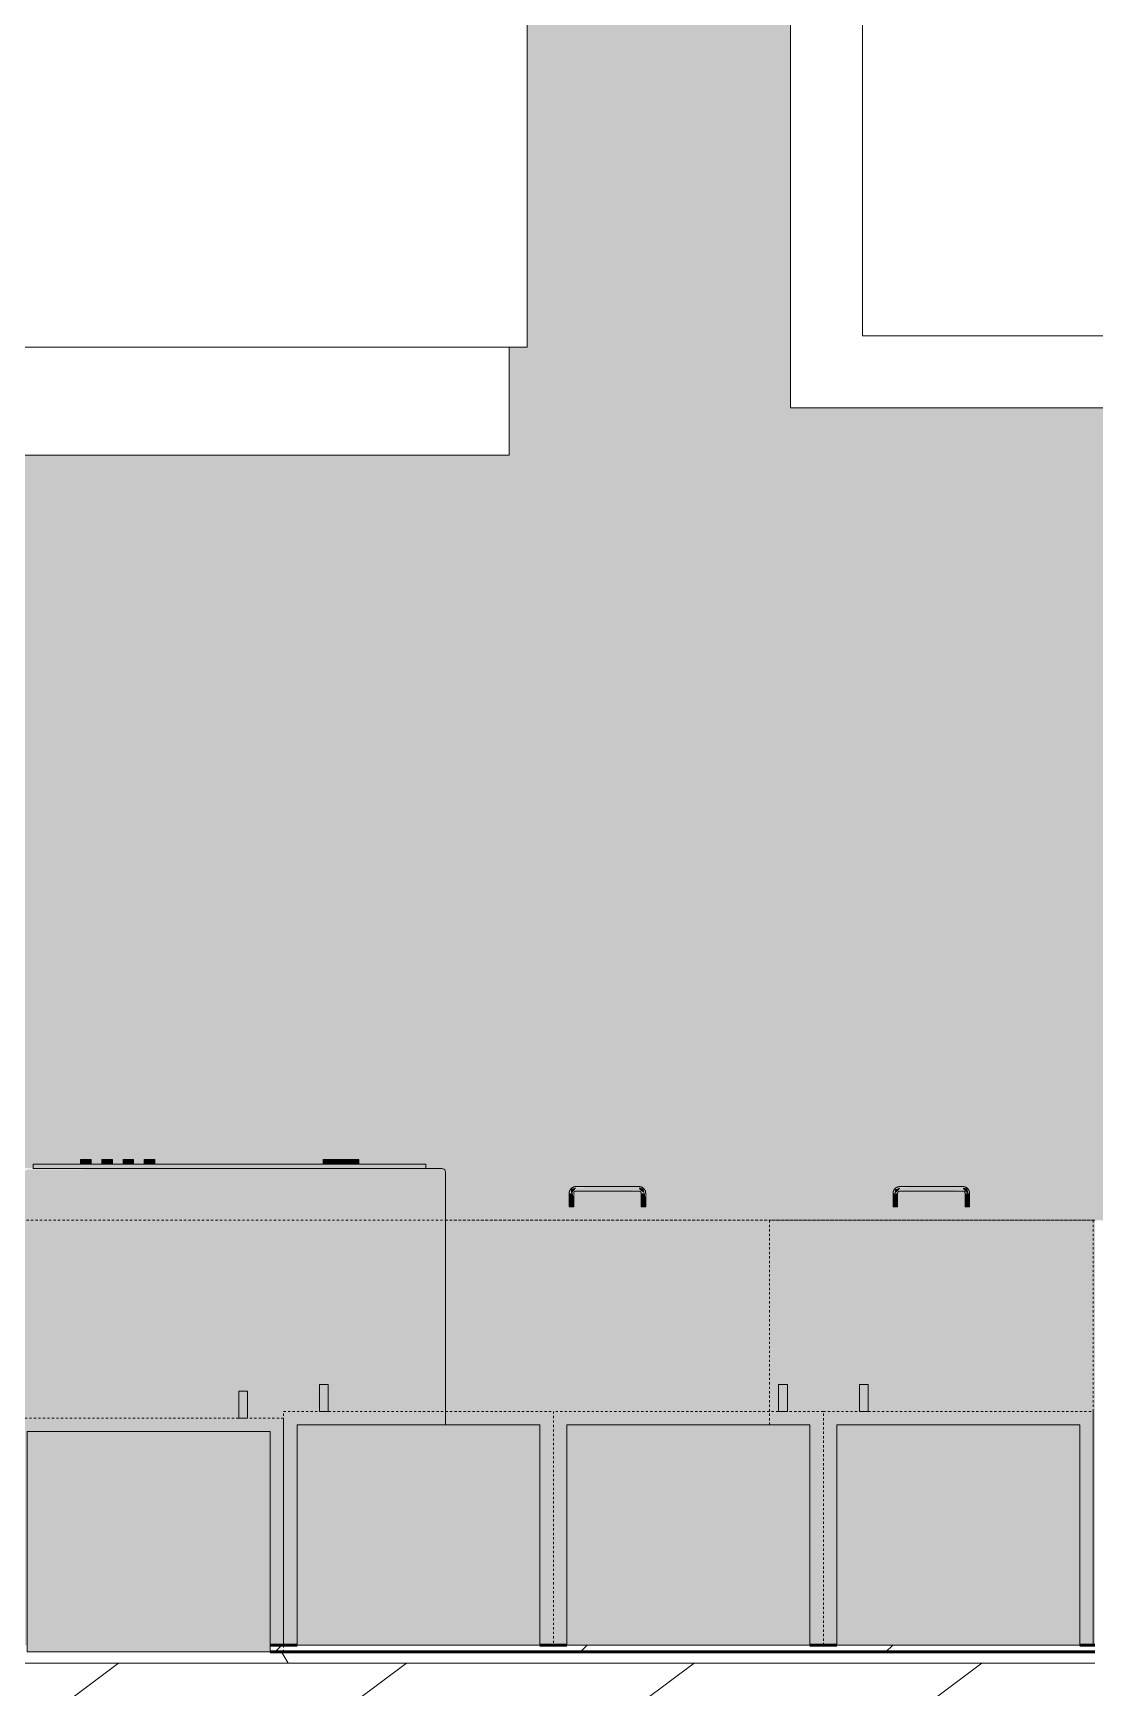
# Model space of a CAD drawing. Header units: inches. Extents: x -4266 to -1814, y 9706 to 12441.
# Drawn here: x -3311.8 to -3252.8, y 10649.4 to 10741.4 of the extents above; entities that cross this region are included whole.
import ezdxf

# ---------------------------------------------------------------- set-up
doc = ezdxf.new("R2010")
doc.units = ezdxf.units.IN
doc.header["$MEASUREMENT"] = 0
doc.linetypes.add('Dash', pattern=[0.25, 0.125, -0.125])
for name, color, linetype, lineweight in [('0-1', 7, 'Continuous', 5), ('0-2', 10, 'Continuous', 13), ('A-AREA-PATT-3', 7, 'Continuous', 9), ('A-WALL-2', 250, 'Continuous', 50), ('A-WALL-3', 10, 'Continuous', 13), ('A-WALL-PATT-1', 7, 'Continuous', 9), ('A-WALL-PATT-2', 253, 'Continuous', 9), ('I-FURN', 30, 'Continuous', 9), ('I-FURN-1', 7, 'Continuous', 9), ('Q-CASE', 31, 'Continuous', 9), ('Q-CASE-1', 253, 'Continuous', 9), ('Q-CASE-3', 7, 'Continuous', 9), ('Q-CASE-4', 7, 'Dash', 9), ('Q-CASE-HDLN-1', 7, 'Dash', 9), ('Q-CASE-HDLN-2', 31, 'Continuous', 9), ('Q-SPCQ-1', 8, 'Continuous', 5), ('Q-SPCQ-2', 7, 'Continuous', 9)]:
    doc.layers.add(name, color=color, linetype=linetype, lineweight=lineweight)

# ---------------------------------------------------------------- blocks, each defined once
blk = doc.blocks.new('Couch-Both_Arms-Generic - 1-1352606-FLOOR PLAN - 1ST FLOOR')
at = {"layer": 'I-FURN'}
for p, q in [((-42, 13.5), (42, 13.5)), ((42, 13.5), (-42, 13.5)), ((-42, 13.5), (-42, 10)), ((42, 10), (42, 13.5)), ((-42, 11.5), (42, 11.5)), ((-42, 10), (-42, -17.5)), ((-42, 10), (42, 10)), ((-36, -17.5), (-36, 10)), ((36, 10), (36, -17.5)), ((42, -17.5), (42, 10)), ((-42, -17.5), (-36, -17.5)), ((-36, -17.5), (-36, -18.5)), ((36, -18.5), (36, -17.5)), ((36, -17.5), (42, -17.5)), ((-36, -18.5), (36, -18.5))]:
    blk.add_line(p, q, dxfattribs=at)
at = {"layer": 'I-FURN-1'}
for p, q in [((42, 17.5), (-42, 17.5)), ((-42, 17.5), (-42, 13.5)), ((42, 13.5), (42, 17.5))]:
    blk.add_line(p, q, dxfattribs=at)
blk = doc.blocks.new('Table-Coffee - one-1352608-FLOOR PLAN - 1ST FLOOR')
at = {"layer": 'I-FURN-1'}
for p, q in [((30.719, 18.748), (-29.281, 18.748)), ((-29.281, 18.748), (-29.281, 15.117)), ((30.719, -11.252), (30.719, 18.748)), ((-25.281, -7.252), (-25.281, 14.748)), ((-25.281, 14.748), (26.719, 14.748)), ((26.719, 14.748), (26.719, -7.252)), ((-29.281, 6.173), (-29.281, -11.252)), ((26.719, -7.252), (-25.281, -7.252)), ((-29.281, -11.252), (30.719, -11.252))]:
    blk.add_line(p, q, dxfattribs=at)
blk = doc.blocks.new('OD_CW_Countertop - OD_CW_Countertop-2436483-FLOOR PLAN - 1ST FLOOR')
at = {"layer": 'Q-CASE-HDLN-1'}
blk.add_line((0.738, 0), (136.827, 0), dxfattribs=at)
blk = doc.blocks.new('300 Series Wall Hung Cabinet_301 - 15_ x 30_-2451755-FLOOR PLAN - 1ST FLOOR')
at = {"layer": 'Q-CASE-1'}
for points in [[(6, -14.625), (6.75, -14.625), (6.75, -2.375), (-6.75, -2.375), (-6.75, -14.625), (-4, -14.625)], [(-5.012, -16.874), (-5.012, -15.375), (-5.5, -15.375), (-5.5, -16.874)]]:
    blk.add_hatch(color=256, dxfattribs=at).paths.add_polyline_path(points, flags=0)
at = {"layer": 'Q-CASE-3'}
for p, q in [((6.75, -2.375), (-6.75, -2.375)), ((-6.75, -2.375), (-6.75, -14.625)), ((6.75, -14.625), (6.75, -2.375)), ((-6.75, -14.625), (6.75, -14.625)), ((-5.5, -15.375), (-5.012, -15.375)), ((-5.5, -15.375), (-5.5, -16.874)), ((-5.012, -16.874), (-5.012, -15.375)), ((-5.5, -16.874), (-5.012, -16.874))]:
    blk.add_line(p, q, dxfattribs=at)
at = {"layer": 'Q-CASE-4'}
for p, q in [((7.5, -2.375), (-7.5, -2.375)), ((-7.5, -2.375), (-7.5, -15.375)), ((7.5, -15.375), (7.5, -2.375)), ((-7.5, -15.375), (7.5, -15.375))]:
    blk.add_line(p, q, dxfattribs=at)
blk = doc.blocks.new('300 Series Wall Hung Cabinet_301 - 15_ x 30_-2451685-FLOOR PLAN - 1ST FLOOR')
at = {"layer": 'Q-CASE-1'}
for points in [[(-5.012, 14.687), (-5.5, 14.687), (-5.5, 13.188), (-5.012, 13.188), (-5.012, 14.606)], [(6.75, 2), (6.75, 12.438), (-6.75, 12.438), (-6.75, 0.187), (6.75, 0.187), (6.75, 1.589)]]:
    blk.add_hatch(color=256, dxfattribs=at).paths.add_polyline_path(points, flags=0)
at = {"layer": 'Q-CASE-3'}
for p, q in [((-5.012, 14.687), (-5.5, 14.687)), ((-5.5, 14.687), (-5.5, 13.188)), ((-5.012, 13.188), (-5.012, 14.687)), ((-5.012, 13.188), (-5.5, 13.188)), ((6.75, 12.438), (-6.75, 12.438)), ((-6.75, 12.438), (-6.75, 0.187)), ((6.75, 0.187), (6.75, 12.438)), ((-6.75, 0.187), (6.75, 0.187))]:
    blk.add_line(p, q, dxfattribs=at)
at = {"layer": 'Q-CASE-4'}
for p, q in [((-7.5, 0.187), (-7.5, 13.188)), ((-7.5, 13.188), (7.5, 13.188)), ((7.5, 13.188), (7.5, 0.187)), ((7.5, 0.187), (-7.5, 0.187))]:
    blk.add_line(p, q, dxfattribs=at)
blk = doc.blocks.new('Drawer_Base_Cabinet_3_drawer_12205 - 18_-V90-FLOOR PLAN - 1ST FLOOR')
at = {"layer": 'Q-CASE'}
for points in [[(-1.295, -25.5), (-1.142, -25.5), (-1.174, -24.75), (-1.383, -24.75), (-1.351, -25.5), (-1.325, -25.5)], [(2.738, -25.5), (2.858, -25.5), (2.826, -24.75), (2.617, -24.75), (2.649, -25.5), (2.705, -25.5)], [(-1.012, -25.812), (-1.047, -25.687), (-1.325, -25.5), (-1.262, -25.768), (-1.181, -25.782)], [(-1.012, -25.875), (2.488, -25.838), (2.488, -25.625), (-1.012, -25.662), (-1.012, -25.871)], [(2.488, -25.812), (2.756, -25.75), (2.77, -25.5), (2.675, -25.535), (2.488, -25.782)]]:
    blk.add_hatch(color=256, dxfattribs=at).paths.add_polyline_path(points, flags=0)
at = {"layer": 'Q-CASE-HDLN-1'}
for p, q in [((-8.262, -24), (-8.262, -12.625)), ((9.738, -24), (9.738, -12.625)), ((9.738, -24), (-8.262, -24))]:
    blk.add_line(p, q, dxfattribs=at)
at = {"layer": 'Q-CASE-HDLN-2'}
for p, q in [((-1.387, -24.75), (-1.387, -25.5)), ((-1.387, -24.75), (-1.383, -24.75)), ((-1.383, -24.75), (-1.387, -24.75)), ((-1.387, -24.75), (-1.387, -25.5)), ((-1.387, -24.75), (-1.383, -24.75)), ((-1.383, -24.75), (-1.387, -24.75)), ((-1.387, -24.75), (-1.387, -25.5)), ((-1.387, -24.75), (-1.137, -24.75)), ((-1.383, -24.75), (-1.387, -24.75)), ((-1.142, -24.75), (-1.137, -24.75)), ((-1.137, -24.75), (-1.142, -24.75)), ((-1.142, -24.75), (-1.137, -24.75)), ((-1.137, -24.75), (-1.142, -24.75)), ((-1.137, -24.75), (-1.142, -24.75)), ((-1.137, -25.5), (-1.137, -24.75)), ((-1.137, -25.5), (-1.137, -24.75)), ((-1.137, -25.5), (-1.137, -24.75)), ((2.613, -24.75), (2.613, -25.5)), ((2.617, -24.75), (2.613, -24.75)), ((2.613, -24.75), (2.617, -24.75)), ((2.613, -24.75), (2.613, -25.5)), ((2.617, -24.75), (2.613, -24.75)), ((2.613, -24.75), (2.617, -24.75)), ((2.613, -24.75), (2.613, -25.5)), ((2.617, -24.75), (2.613, -24.75)), ((2.613, -24.75), (2.863, -24.75)), ((2.863, -24.75), (2.858, -24.75)), ((2.858, -24.75), (2.863, -24.75)), ((2.863, -24.75), (2.858, -24.75)), ((2.858, -24.75), (2.863, -24.75)), ((2.863, -24.75), (2.858, -24.75)), ((2.863, -25.5), (2.863, -24.75)), ((2.863, -25.5), (2.863, -24.75)), ((2.863, -25.5), (2.863, -24.75)), ((2.488, -25.625), (-1.012, -25.625)), ((-1.012, -25.875), (2.488, -25.875))]:
    blk.add_line(p, q, dxfattribs=at)
at = {"layer": 'Q-CASE-HDLN-2', "flags": 128}
for points in [[(-1.387, -25.5), (-1.387, -25.515), (-1.386, -25.53), (-1.385, -25.545), (-1.383, -25.56), (-1.38, -25.575), (-1.377, -25.589), (-1.373, -25.604), (-1.368, -25.618), (-1.363, -25.632), (-1.358, -25.646), (-1.352, -25.66), (-1.345, -25.673), (-1.338, -25.686), (-1.33, -25.699), (-1.322, -25.712), (-1.313, -25.724), (-1.304, -25.736), (-1.294, -25.747), (-1.284, -25.758)], [(-1.387, -25.5), (-1.387, -25.515), (-1.386, -25.53), (-1.385, -25.545), (-1.383, -25.56), (-1.38, -25.575), (-1.377, -25.589), (-1.373, -25.604), (-1.368, -25.618), (-1.363, -25.632), (-1.358, -25.646), (-1.352, -25.66), (-1.345, -25.673), (-1.338, -25.686), (-1.33, -25.699), (-1.322, -25.712), (-1.313, -25.724), (-1.304, -25.736), (-1.294, -25.747), (-1.284, -25.758)], [(-1.387, -25.5), (-1.387, -25.515), (-1.386, -25.53), (-1.385, -25.545), (-1.383, -25.56), (-1.38, -25.575), (-1.377, -25.589), (-1.373, -25.604), (-1.368, -25.618), (-1.363, -25.632), (-1.358, -25.646), (-1.352, -25.66), (-1.345, -25.673), (-1.338, -25.686), (-1.33, -25.699), (-1.322, -25.712), (-1.313, -25.724), (-1.304, -25.736), (-1.294, -25.747), (-1.284, -25.758), (-1.274, -25.769), (-1.263, -25.779), (-1.251, -25.789), (-1.239, -25.798), (-1.227, -25.807), (-1.215, -25.816), (-1.202, -25.823), (-1.189, -25.831), (-1.176, -25.838), (-1.162, -25.844), (-1.148, -25.85), (-1.134, -25.855), (-1.12, -25.859), (-1.105, -25.863), (-1.091, -25.867), (-1.076, -25.87), (-1.061, -25.872), (-1.046, -25.873), (-1.031, -25.875), (-1.016, -25.875), (-1.012, -25.875)], [(-1.012, -25.625), (-1.017, -25.625), (-1.022, -25.625), (-1.027, -25.624), (-1.032, -25.623), (-1.037, -25.623), (-1.042, -25.621), (-1.047, -25.62), (-1.052, -25.619), (-1.056, -25.617), (-1.061, -25.615), (-1.066, -25.613), (-1.07, -25.611), (-1.074, -25.608), (-1.079, -25.606), (-1.083, -25.603), (-1.087, -25.6), (-1.091, -25.597), (-1.095, -25.594), (-1.098, -25.591), (-1.102, -25.587), (-1.105, -25.583), (-1.109, -25.58), (-1.112, -25.576), (-1.115, -25.572), (-1.117, -25.568), (-1.12, -25.563), (-1.123, -25.559), (-1.125, -25.554), (-1.127, -25.55), (-1.129, -25.545), (-1.131, -25.541), (-1.132, -25.536), (-1.133, -25.531), (-1.135, -25.526), (-1.135, -25.521), (-1.136, -25.516), (-1.137, -25.511), (-1.137, -25.506), (-1.137, -25.501), (-1.137, -25.5)], [(-1.012, -25.625), (-1.017, -25.625), (-1.022, -25.625), (-1.027, -25.624), (-1.032, -25.623), (-1.037, -25.623), (-1.042, -25.621), (-1.047, -25.62), (-1.052, -25.619), (-1.056, -25.617), (-1.061, -25.615), (-1.066, -25.613), (-1.07, -25.611), (-1.074, -25.608), (-1.079, -25.606), (-1.083, -25.603), (-1.087, -25.6), (-1.091, -25.597), (-1.095, -25.594), (-1.098, -25.591), (-1.102, -25.587), (-1.105, -25.583), (-1.109, -25.58), (-1.112, -25.576), (-1.115, -25.572), (-1.117, -25.568), (-1.12, -25.563), (-1.123, -25.559), (-1.125, -25.554), (-1.127, -25.55), (-1.129, -25.545), (-1.131, -25.541), (-1.132, -25.536), (-1.133, -25.531), (-1.135, -25.526), (-1.135, -25.521), (-1.136, -25.516), (-1.137, -25.511), (-1.137, -25.506), (-1.137, -25.501), (-1.137, -25.5)], [(-1.012, -25.625), (-1.017, -25.625), (-1.022, -25.625), (-1.027, -25.624), (-1.032, -25.623), (-1.037, -25.623), (-1.042, -25.621), (-1.047, -25.62), (-1.052, -25.619), (-1.056, -25.617), (-1.061, -25.615), (-1.066, -25.613), (-1.07, -25.611), (-1.074, -25.608), (-1.079, -25.606), (-1.083, -25.603), (-1.087, -25.6), (-1.091, -25.597), (-1.095, -25.594), (-1.098, -25.591), (-1.102, -25.587), (-1.105, -25.583), (-1.109, -25.58), (-1.112, -25.576), (-1.115, -25.572), (-1.117, -25.568), (-1.12, -25.563), (-1.123, -25.559), (-1.125, -25.554), (-1.127, -25.55), (-1.129, -25.545), (-1.131, -25.541), (-1.132, -25.536), (-1.133, -25.531), (-1.135, -25.526), (-1.135, -25.521), (-1.136, -25.516), (-1.137, -25.511), (-1.137, -25.506), (-1.137, -25.501), (-1.137, -25.5)], [(2.488, -25.875), (2.503, -25.875), (2.518, -25.874), (2.533, -25.872), (2.547, -25.87), (2.562, -25.868), (2.577, -25.864), (2.591, -25.86), (2.606, -25.856), (2.62, -25.851), (2.634, -25.845), (2.647, -25.839), (2.661, -25.833), (2.674, -25.825), (2.687, -25.818), (2.699, -25.81), (2.712, -25.801), (2.724, -25.792), (2.735, -25.782), (2.746, -25.772), (2.757, -25.761), (2.767, -25.75), (2.777, -25.739), (2.786, -25.727), (2.795, -25.715), (2.803, -25.703), (2.811, -25.69), (2.818, -25.677), (2.825, -25.663), (2.832, -25.65), (2.837, -25.636), (2.842, -25.622), (2.847, -25.608), (2.851, -25.593), (2.854, -25.578), (2.857, -25.564), (2.86, -25.549), (2.861, -25.534), (2.862, -25.519), (2.863, -25.504), (2.863, -25.5)], [(2.613, -25.5), (2.613, -25.505), (2.612, -25.51), (2.612, -25.515), (2.611, -25.52), (2.61, -25.525), (2.609, -25.53), (2.608, -25.535), (2.606, -25.539), (2.605, -25.544), (2.603, -25.549), (2.601, -25.553), (2.599, -25.558), (2.596, -25.562), (2.594, -25.566), (2.591, -25.571), (2.588, -25.575), (2.585, -25.579), (2.582, -25.582), (2.578, -25.586), (2.575, -25.59), (2.571, -25.593), (2.567, -25.596), (2.563, -25.599), (2.559, -25.602), (2.555, -25.605), (2.551, -25.608), (2.547, -25.61), (2.542, -25.613), (2.538, -25.615), (2.533, -25.617), (2.528, -25.618), (2.524, -25.62), (2.519, -25.621), (2.514, -25.622), (2.509, -25.623), (2.504, -25.624), (2.499, -25.624), (2.494, -25.625), (2.489, -25.625), (2.488, -25.625)], [(2.613, -25.5), (2.613, -25.505), (2.612, -25.51), (2.612, -25.515), (2.611, -25.52), (2.61, -25.525), (2.609, -25.53), (2.608, -25.535), (2.606, -25.539), (2.605, -25.544), (2.603, -25.549), (2.601, -25.553), (2.599, -25.558), (2.596, -25.562), (2.594, -25.566), (2.591, -25.571), (2.588, -25.575), (2.585, -25.579), (2.582, -25.582), (2.578, -25.586), (2.575, -25.59), (2.571, -25.593), (2.567, -25.596), (2.563, -25.599), (2.559, -25.602), (2.555, -25.605), (2.551, -25.608), (2.547, -25.61), (2.542, -25.613), (2.538, -25.615), (2.533, -25.617), (2.528, -25.618), (2.524, -25.62), (2.519, -25.621), (2.514, -25.622), (2.509, -25.623), (2.504, -25.624), (2.499, -25.624), (2.494, -25.625), (2.489, -25.625)], [(2.613, -25.5), (2.613, -25.505), (2.612, -25.51), (2.612, -25.515), (2.611, -25.52), (2.61, -25.525), (2.609, -25.53), (2.608, -25.535), (2.606, -25.539), (2.605, -25.544), (2.603, -25.549), (2.601, -25.553), (2.599, -25.558), (2.596, -25.562), (2.594, -25.566), (2.591, -25.571), (2.588, -25.575), (2.585, -25.579), (2.582, -25.582), (2.578, -25.586), (2.575, -25.59), (2.571, -25.593), (2.567, -25.596), (2.563, -25.599), (2.559, -25.602), (2.555, -25.605), (2.551, -25.608), (2.547, -25.61), (2.542, -25.613), (2.538, -25.615), (2.533, -25.617), (2.528, -25.618), (2.524, -25.62), (2.519, -25.621), (2.514, -25.622), (2.509, -25.623), (2.504, -25.624), (2.499, -25.624), (2.494, -25.625), (2.489, -25.625)], [(2.767, -25.75), (2.777, -25.739), (2.786, -25.727), (2.795, -25.715), (2.803, -25.703), (2.811, -25.69), (2.818, -25.677), (2.825, -25.663), (2.832, -25.65), (2.837, -25.636), (2.842, -25.622), (2.847, -25.608), (2.851, -25.593), (2.854, -25.578), (2.857, -25.564), (2.86, -25.549), (2.861, -25.534), (2.862, -25.519), (2.863, -25.504), (2.863, -25.5)], [(2.767, -25.75), (2.777, -25.739), (2.786, -25.727), (2.795, -25.715), (2.803, -25.703), (2.811, -25.69), (2.818, -25.677), (2.825, -25.663), (2.832, -25.65), (2.837, -25.636), (2.842, -25.622), (2.847, -25.608), (2.851, -25.593), (2.854, -25.578), (2.857, -25.564), (2.86, -25.549), (2.861, -25.534), (2.862, -25.519), (2.863, -25.504), (2.863, -25.5)], [(-1.263, -25.779), (-1.251, -25.789), (-1.239, -25.798), (-1.227, -25.807), (-1.215, -25.816), (-1.202, -25.823), (-1.189, -25.831), (-1.176, -25.838), (-1.162, -25.844), (-1.148, -25.85), (-1.134, -25.855), (-1.12, -25.859), (-1.105, -25.863), (-1.091, -25.867), (-1.076, -25.87), (-1.061, -25.872), (-1.046, -25.873), (-1.031, -25.875), (-1.016, -25.875), (-1.012, -25.875)], [(-1.263, -25.779), (-1.251, -25.789), (-1.239, -25.798), (-1.227, -25.807), (-1.215, -25.816), (-1.202, -25.823), (-1.189, -25.831), (-1.176, -25.838), (-1.162, -25.844), (-1.148, -25.85), (-1.134, -25.855), (-1.12, -25.859), (-1.105, -25.863), (-1.091, -25.867), (-1.076, -25.87), (-1.061, -25.872), (-1.046, -25.873), (-1.031, -25.875), (-1.016, -25.875), (-1.012, -25.875)], [(2.488, -25.875), (2.503, -25.875), (2.518, -25.874), (2.533, -25.872), (2.547, -25.87), (2.562, -25.868), (2.577, -25.864), (2.591, -25.86), (2.606, -25.856), (2.62, -25.851), (2.634, -25.845), (2.647, -25.839), (2.661, -25.833), (2.674, -25.825), (2.687, -25.818), (2.699, -25.81), (2.712, -25.801), (2.724, -25.792), (2.735, -25.782), (2.746, -25.772)], [(2.488, -25.875), (2.503, -25.875), (2.518, -25.874), (2.533, -25.872), (2.547, -25.87), (2.562, -25.868), (2.577, -25.864), (2.591, -25.86), (2.606, -25.856), (2.62, -25.851), (2.634, -25.845), (2.647, -25.839), (2.661, -25.833), (2.674, -25.825), (2.687, -25.818), (2.699, -25.81), (2.712, -25.801), (2.724, -25.792), (2.735, -25.782), (2.746, -25.772)]]:
    blk.add_lwpolyline(points, dxfattribs=at)
blk = doc.blocks.new('300 Series Wall Hung Cabinet_301 - 15_ x 30_-2451780-FLOOR PLAN - 1ST FLOOR')
at = {"layer": 'Q-CASE-1'}
for points in [[(-4.599, -12.438), (6.75, -12.438), (6.75, -0.188), (-6.75, -0.188), (-6.75, -12.438)], [(-5.012, -14.687), (-5.012, -13.188), (-5.5, -13.188), (-5.5, -14.687)]]:
    blk.add_hatch(color=256, dxfattribs=at).paths.add_polyline_path(points, flags=0)
at = {"layer": 'Q-CASE-3'}
for p, q in [((6.75, -0.188), (-6.75, -0.188)), ((-6.75, -0.188), (-6.75, -12.438)), ((6.75, -12.438), (6.75, -0.188)), ((-6.75, -12.438), (6.75, -12.438)), ((-5.5, -13.188), (-5.012, -13.188)), ((-5.5, -13.188), (-5.5, -14.687)), ((-5.012, -14.687), (-5.012, -13.188)), ((-5.5, -14.687), (-5.012, -14.687))]:
    blk.add_line(p, q, dxfattribs=at)
at = {"layer": 'Q-CASE-4'}
for p, q in [((7.5, -0.188), (-7.5, -0.188)), ((-7.5, -0.188), (-7.5, -13.188)), ((7.5, -13.188), (7.5, -0.188)), ((-7.5, -13.188), (7.5, -13.188))]:
    blk.add_line(p, q, dxfattribs=at)
blk = doc.blocks.new('Drawer_Base_Cabinet_3_drawer_12205 - 18_-V92-FLOOR PLAN - 1ST FLOOR')
at = {"layer": 'Q-CASE'}
for points in [[(-1.012, 25.812), (-1.286, 25.72), (-1.295, 25.5), (-1.23, 25.528), (-1.012, 25.75), (-1.012, 25.782)], [(2.138, 25.875), (-1.012, 25.838), (-1.012, 25.625), (2.488, 25.662), (2.488, 25.875), (2.431, 25.875)], [(2.488, 25.812), (2.516, 25.717), (2.738, 25.5), (2.8, 25.5), (2.738, 25.768), (2.648, 25.784)], [(-1.325, 25.5), (-1.383, 25.5), (-1.351, 24.75), (-1.142, 24.75), (-1.174, 25.5), (-1.295, 25.5)], [(2.8, 25.5), (2.617, 25.5), (2.649, 24.75), (2.858, 24.75), (2.826, 25.5)]]:
    blk.add_hatch(color=256, dxfattribs=at).paths.add_polyline_path(points, flags=0)
at = {"layer": 'Q-CASE-HDLN-1'}
for p, q in [((9.738, 24), (-8.262, 24)), ((-8.262, 24), (-8.262, 12.625)), ((9.738, 24), (9.738, 0.375))]:
    blk.add_line(p, q, dxfattribs=at)
at = {"layer": 'Q-CASE-HDLN-2'}
for p, q in [((2.488, 25.875), (-1.012, 25.875)), ((-1.387, 25.5), (-1.387, 24.75)), ((-1.387, 25.5), (-1.387, 24.75)), ((-1.387, 25.5), (-1.387, 24.75)), ((-1.137, 24.75), (-1.137, 25.5)), ((-1.137, 24.75), (-1.137, 25.5)), ((-1.137, 24.75), (-1.137, 25.5)), ((-1.012, 25.625), (2.488, 25.625)), ((2.613, 25.5), (2.613, 24.75)), ((2.613, 25.5), (2.613, 24.75)), ((2.613, 25.5), (2.613, 24.75)), ((2.863, 24.75), (2.863, 25.5)), ((2.863, 24.75), (2.863, 25.5)), ((2.863, 24.75), (2.863, 25.5)), ((-1.387, 24.75), (-1.383, 24.75)), ((-1.383, 24.75), (-1.387, 24.75)), ((-1.387, 24.75), (-1.383, 24.75)), ((-1.383, 24.75), (-1.387, 24.75)), ((-1.387, 24.75), (-1.383, 24.75)), ((-1.137, 24.75), (-1.387, 24.75)), ((-1.142, 24.75), (-1.137, 24.75)), ((-1.137, 24.75), (-1.142, 24.75)), ((-1.142, 24.75), (-1.137, 24.75)), ((-1.137, 24.75), (-1.142, 24.75)), ((-1.142, 24.75), (-1.137, 24.75)), ((2.617, 24.75), (2.613, 24.75)), ((2.613, 24.75), (2.617, 24.75)), ((2.617, 24.75), (2.613, 24.75)), ((2.613, 24.75), (2.617, 24.75)), ((2.863, 24.75), (2.613, 24.75)), ((2.613, 24.75), (2.617, 24.75)), ((2.863, 24.75), (2.858, 24.75)), ((2.858, 24.75), (2.863, 24.75)), ((2.863, 24.75), (2.858, 24.75)), ((2.858, 24.75), (2.863, 24.75)), ((2.858, 24.75), (2.863, 24.75))]:
    blk.add_line(p, q, dxfattribs=at)
at = {"layer": 'Q-CASE-HDLN-2', "flags": 128}
for points in [[(-1.012, 25.875), (-1.027, 25.875), (-1.042, 25.874), (-1.057, 25.872), (-1.072, 25.87), (-1.087, 25.868), (-1.101, 25.864), (-1.116, 25.86), (-1.13, 25.856), (-1.144, 25.851), (-1.158, 25.845), (-1.172, 25.839), (-1.185, 25.833), (-1.199, 25.825), (-1.211, 25.818), (-1.224, 25.81), (-1.236, 25.801), (-1.248, 25.792), (-1.26, 25.782), (-1.271, 25.772), (-1.281, 25.761), (-1.292, 25.75), (-1.301, 25.739), (-1.311, 25.727), (-1.319, 25.715), (-1.328, 25.703), (-1.336, 25.69), (-1.343, 25.677), (-1.35, 25.663), (-1.356, 25.65), (-1.362, 25.636), (-1.367, 25.622), (-1.372, 25.608), (-1.376, 25.593), (-1.379, 25.578), (-1.382, 25.564), (-1.384, 25.549), (-1.386, 25.534), (-1.387, 25.519), (-1.387, 25.504), (-1.387, 25.5)], [(-1.012, 25.875), (-1.027, 25.875), (-1.042, 25.874), (-1.057, 25.872), (-1.072, 25.87), (-1.087, 25.868), (-1.101, 25.864), (-1.116, 25.86), (-1.13, 25.856), (-1.144, 25.851), (-1.158, 25.845), (-1.172, 25.839), (-1.185, 25.833), (-1.199, 25.825), (-1.211, 25.818), (-1.224, 25.81), (-1.236, 25.801), (-1.248, 25.792), (-1.26, 25.782), (-1.271, 25.772)], [(-1.012, 25.875), (-1.027, 25.875), (-1.042, 25.874), (-1.057, 25.872), (-1.072, 25.87), (-1.087, 25.868), (-1.101, 25.864), (-1.116, 25.86), (-1.13, 25.856), (-1.144, 25.851), (-1.158, 25.845), (-1.172, 25.839), (-1.185, 25.833), (-1.199, 25.825), (-1.211, 25.818), (-1.224, 25.81), (-1.236, 25.801), (-1.248, 25.792), (-1.26, 25.782), (-1.271, 25.772)], [(2.738, 25.779), (2.727, 25.789), (2.715, 25.798), (2.703, 25.807), (2.69, 25.816), (2.678, 25.823), (2.664, 25.831), (2.651, 25.838), (2.637, 25.844), (2.624, 25.85), (2.61, 25.855), (2.595, 25.859), (2.581, 25.863), (2.566, 25.867), (2.551, 25.87), (2.537, 25.872), (2.522, 25.873), (2.507, 25.875), (2.492, 25.875), (2.488, 25.875)], [(2.738, 25.779), (2.727, 25.789), (2.715, 25.798), (2.703, 25.807), (2.69, 25.816), (2.678, 25.823), (2.664, 25.831), (2.651, 25.838), (2.637, 25.844), (2.624, 25.85), (2.61, 25.855), (2.595, 25.859), (2.581, 25.863), (2.566, 25.867), (2.551, 25.87), (2.537, 25.872), (2.522, 25.873), (2.507, 25.875), (2.492, 25.875), (2.488, 25.875)], [(2.863, 25.5), (2.862, 25.515), (2.862, 25.53), (2.86, 25.545), (2.858, 25.56), (2.855, 25.575), (2.852, 25.589), (2.848, 25.604), (2.844, 25.618), (2.839, 25.632), (2.833, 25.646), (2.827, 25.66), (2.82, 25.673), (2.813, 25.686), (2.805, 25.699), (2.797, 25.712), (2.788, 25.724), (2.779, 25.736), (2.77, 25.747), (2.76, 25.758), (2.749, 25.769), (2.738, 25.779), (2.727, 25.789), (2.715, 25.798), (2.703, 25.807), (2.69, 25.816), (2.678, 25.823), (2.664, 25.831), (2.651, 25.838), (2.637, 25.844), (2.624, 25.85), (2.61, 25.855), (2.595, 25.859), (2.581, 25.863), (2.566, 25.867), (2.551, 25.87), (2.537, 25.872), (2.522, 25.873), (2.507, 25.875), (2.492, 25.875), (2.488, 25.875)], [(-1.292, 25.75), (-1.301, 25.739), (-1.311, 25.727), (-1.319, 25.715), (-1.328, 25.703), (-1.336, 25.69), (-1.343, 25.677), (-1.35, 25.663), (-1.356, 25.65), (-1.362, 25.636), (-1.367, 25.622), (-1.372, 25.608), (-1.376, 25.593), (-1.379, 25.578), (-1.382, 25.564), (-1.384, 25.549), (-1.386, 25.534), (-1.387, 25.519), (-1.387, 25.504), (-1.387, 25.5)], [(-1.292, 25.75), (-1.301, 25.739), (-1.311, 25.727), (-1.319, 25.715), (-1.328, 25.703), (-1.336, 25.69), (-1.343, 25.677), (-1.35, 25.663), (-1.356, 25.65), (-1.362, 25.636), (-1.367, 25.622), (-1.372, 25.608), (-1.376, 25.593), (-1.379, 25.578), (-1.382, 25.564), (-1.384, 25.549), (-1.386, 25.534), (-1.387, 25.519), (-1.387, 25.504), (-1.387, 25.5)], [(-1.137, 25.5), (-1.137, 25.505), (-1.137, 25.51), (-1.136, 25.515), (-1.136, 25.52), (-1.135, 25.525), (-1.134, 25.53), (-1.132, 25.535), (-1.131, 25.539), (-1.129, 25.544), (-1.127, 25.549), (-1.125, 25.553), (-1.123, 25.558), (-1.121, 25.562), (-1.118, 25.566), (-1.115, 25.571), (-1.113, 25.575), (-1.109, 25.579), (-1.106, 25.582), (-1.103, 25.586), (-1.099, 25.59), (-1.096, 25.593), (-1.092, 25.596), (-1.088, 25.599), (-1.084, 25.602), (-1.08, 25.605), (-1.076, 25.608), (-1.071, 25.61), (-1.067, 25.613), (-1.062, 25.615), (-1.058, 25.617), (-1.053, 25.618), (-1.048, 25.62), (-1.043, 25.621), (-1.038, 25.622), (-1.034, 25.623), (-1.029, 25.624), (-1.024, 25.624), (-1.019, 25.625), (-1.014, 25.625)], [(-1.137, 25.5), (-1.137, 25.505), (-1.137, 25.51), (-1.136, 25.515), (-1.136, 25.52), (-1.135, 25.525), (-1.134, 25.53), (-1.132, 25.535), (-1.131, 25.539), (-1.129, 25.544), (-1.127, 25.549), (-1.125, 25.553), (-1.123, 25.558), (-1.121, 25.562), (-1.118, 25.566), (-1.115, 25.571), (-1.113, 25.575), (-1.109, 25.579), (-1.106, 25.582), (-1.103, 25.586), (-1.099, 25.59), (-1.096, 25.593), (-1.092, 25.596), (-1.088, 25.599), (-1.084, 25.602), (-1.08, 25.605), (-1.076, 25.608), (-1.071, 25.61), (-1.067, 25.613), (-1.062, 25.615), (-1.058, 25.617), (-1.053, 25.618), (-1.048, 25.62), (-1.043, 25.621), (-1.038, 25.622), (-1.034, 25.623), (-1.029, 25.624), (-1.024, 25.624), (-1.019, 25.625), (-1.014, 25.625)], [(-1.137, 25.5), (-1.137, 25.505), (-1.137, 25.51), (-1.136, 25.515), (-1.136, 25.52), (-1.135, 25.525), (-1.134, 25.53), (-1.132, 25.535), (-1.131, 25.539), (-1.129, 25.544), (-1.127, 25.549), (-1.125, 25.553), (-1.123, 25.558), (-1.121, 25.562), (-1.118, 25.566), (-1.115, 25.571), (-1.113, 25.575), (-1.109, 25.579), (-1.106, 25.582), (-1.103, 25.586), (-1.099, 25.59), (-1.096, 25.593), (-1.092, 25.596), (-1.088, 25.599), (-1.084, 25.602), (-1.08, 25.605), (-1.076, 25.608), (-1.071, 25.61), (-1.067, 25.613), (-1.062, 25.615), (-1.058, 25.617), (-1.053, 25.618), (-1.048, 25.62), (-1.043, 25.621), (-1.038, 25.622), (-1.034, 25.623), (-1.029, 25.624), (-1.024, 25.624), (-1.019, 25.625), (-1.014, 25.625), (-1.012, 25.625)], [(2.488, 25.625), (2.493, 25.625), (2.498, 25.625), (2.503, 25.624), (2.508, 25.623), (2.513, 25.623), (2.517, 25.621), (2.522, 25.62), (2.527, 25.619), (2.532, 25.617), (2.536, 25.615), (2.541, 25.613), (2.545, 25.611), (2.55, 25.608), (2.554, 25.606), (2.558, 25.603), (2.562, 25.6), (2.566, 25.597), (2.57, 25.594), (2.574, 25.591), (2.577, 25.587), (2.581, 25.583), (2.584, 25.58), (2.587, 25.576), (2.59, 25.572), (2.593, 25.568), (2.596, 25.563), (2.598, 25.559), (2.6, 25.554), (2.602, 25.55), (2.604, 25.545), (2.606, 25.541), (2.607, 25.536), (2.609, 25.531), (2.61, 25.526), (2.611, 25.521), (2.612, 25.516), (2.612, 25.511), (2.613, 25.506), (2.613, 25.501), (2.613, 25.5)], [(2.488, 25.625), (2.493, 25.625), (2.498, 25.625), (2.503, 25.624), (2.508, 25.623), (2.513, 25.623), (2.517, 25.621), (2.522, 25.62), (2.527, 25.619), (2.532, 25.617), (2.536, 25.615), (2.541, 25.613), (2.545, 25.611), (2.55, 25.608), (2.554, 25.606), (2.558, 25.603), (2.562, 25.6), (2.566, 25.597), (2.57, 25.594), (2.574, 25.591), (2.577, 25.587), (2.581, 25.583), (2.584, 25.58), (2.587, 25.576), (2.59, 25.572), (2.593, 25.568), (2.596, 25.563), (2.598, 25.559), (2.6, 25.554), (2.602, 25.55), (2.604, 25.545), (2.606, 25.541), (2.607, 25.536), (2.609, 25.531), (2.61, 25.526), (2.611, 25.521), (2.612, 25.516), (2.612, 25.511), (2.613, 25.506), (2.613, 25.501), (2.613, 25.5)], [(2.488, 25.625), (2.493, 25.625), (2.498, 25.625), (2.503, 25.624), (2.508, 25.623), (2.513, 25.623), (2.517, 25.621), (2.522, 25.62), (2.527, 25.619), (2.532, 25.617), (2.536, 25.615), (2.541, 25.613), (2.545, 25.611), (2.55, 25.608), (2.554, 25.606), (2.558, 25.603), (2.562, 25.6), (2.566, 25.597), (2.57, 25.594), (2.574, 25.591), (2.577, 25.587), (2.581, 25.583), (2.584, 25.58), (2.587, 25.576), (2.59, 25.572), (2.593, 25.568), (2.596, 25.563), (2.598, 25.559), (2.6, 25.554), (2.602, 25.55), (2.604, 25.545), (2.606, 25.541), (2.607, 25.536), (2.609, 25.531), (2.61, 25.526), (2.611, 25.521), (2.612, 25.516), (2.612, 25.511), (2.613, 25.506), (2.613, 25.501), (2.613, 25.5)], [(2.863, 25.5), (2.862, 25.515), (2.862, 25.53), (2.86, 25.545), (2.858, 25.56), (2.855, 25.575), (2.852, 25.589), (2.848, 25.604), (2.844, 25.618), (2.839, 25.632), (2.833, 25.646), (2.827, 25.66), (2.82, 25.673), (2.813, 25.686), (2.805, 25.699), (2.797, 25.712), (2.788, 25.724), (2.779, 25.736), (2.77, 25.747), (2.76, 25.758)], [(2.863, 25.5), (2.862, 25.515), (2.862, 25.53), (2.86, 25.545), (2.858, 25.56), (2.855, 25.575), (2.852, 25.589), (2.848, 25.604), (2.844, 25.618), (2.839, 25.632), (2.833, 25.646), (2.827, 25.66), (2.82, 25.673), (2.813, 25.686), (2.805, 25.699), (2.797, 25.712), (2.788, 25.724), (2.779, 25.736), (2.77, 25.747), (2.76, 25.758)]]:
    blk.add_lwpolyline(points, dxfattribs=at)
blk = doc.blocks.new('CTR - 1st Phase - Unit Layouts_rvt-1-FLOOR PLAN - 1ST FLOOR')
at = {"layer": 'A-WALL-PATT-1'}
h = blk.add_hatch(dxfattribs=at)
h.set_pattern_fill('FP_1', color=256, style=0, pattern_type=2)
h.set_pattern_definition([(0, (0, 0), (30.72, 7.68), [1.267, -21.773, 1.267, -21.773, -122.88]), (0, (0, 0), (30.72, 7.68), [-46.08, 1.267, -44.813, 1.267, -21.773, -53.76]), (0, (0, 0), (30.72, 7.68), [-115.2, 1.267, -14.093, 1.267, -37.133]), (120, (11.52, 3.84), (-22.011075, 22.7643004), [1.267, -21.773, 1.267, -21.773, -122.88]), (120, (11.52, 3.84), (-22.011075, 22.7643004), [-46.08, 1.267, -44.813, 1.267, -21.773, -53.76]), (120, (11.52, 3.84), (-22.011075, 22.7643004), [-115.2, 1.267, -14.093, 1.267, -37.133]), (240, (15.36, 19.2), (-8.708925, -30.4443004), [1.267, -21.773, 1.267, -21.773, -122.88]), (240, (15.36, 19.2), (-8.708925, -30.4443004), [-46.08, 1.267, -44.813, 1.267, -21.773, -53.76]), (240, (15.36, 19.2), (-8.708925, -30.4443004), [-115.2, 1.267, -14.093, 1.267, -37.133])])
h.paths.add_polyline_path([(-3402.736, 10650.789), (-3252.835, 10650.789), (-3252.835, 10651.414), (-3402.736, 10651.414)], flags=0)
h = blk.add_hatch(dxfattribs=at)
h.set_pattern_fill('FP_3', color=256, style=0, pattern_type=2)
h.set_pattern_definition([(45, (0, 0), (-8.485281, 8.485281), [])])
h.paths.add_polyline_path([(-3253.674, 10651.414), (-3252.21, 10651.414), (-3252.21, 10651.789), (-3298.674, 10651.789), (-3298.674, 10651.414), (-3261.591, 10651.414)], flags=0)
h.paths.add_polyline_path([(-3377.924, 10651.414), (-3376.174, 10651.414), (-3376.174, 10651.789), (-3377.924, 10651.789), (-3377.924, 10651.727)], flags=0)
h.paths.add_polyline_path([(-3362.674, 10651.414), (-3361.174, 10651.414), (-3361.174, 10651.789), (-3362.674, 10651.789), (-3362.674, 10651.689)], flags=0)
h.paths.add_polyline_path([(-3313.674, 10651.414), (-3312.174, 10651.414), (-3312.174, 10651.789), (-3347.674, 10651.789), (-3347.674, 10651.414), (-3320.683, 10651.414)], flags=0)
at = {"layer": 'A-WALL-PATT-2'}
h = blk.add_hatch(dxfattribs=at)
h.set_pattern_fill('FP_2', color=256, style=0, pattern_type=2)
h.set_pattern_definition([(216.87, (6.397, 15.994), (47.9809429, 31.9870857), [7.997, -71.971]), (206.565, (15.994, 11.196), (-15.993714, -15.9941327), [17.881, -17.881]), (198.435, (15.994, 3.199), (-31.9867405, -15.9938803), [10.115, -40.461])])
h.paths.add_polyline_path([(-3404.174, 10647.289), (-3252.21, 10647.289), (-3252.21, 10650.789), (-3402.924, 10650.789), (-3402.924, 10650.333)], flags=0)
at = {"layer": 'Q-SPCQ-1'}
h = blk.add_hatch(color=256, dxfattribs=at)
h.paths.add_polyline_path([(-3312.242, 10651.789), (-3312.174, 10651.789), (-3312.174, 10663.664), (-3298.674, 10663.664), (-3298.674, 10651.789), (-3297.174, 10651.789), (-3297.174, 10664.039), (-3288.924, 10664.039), (-3288.924, 10678.093), (-3289.121, 10678.289), (-3312.129, 10678.253), (-3312.457, 10678.093), (-3312.61, 10677.975), (-3312.797, 10677.714), (-3312.887, 10677.495), (-3312.924, 10676.962), (-3312.924, 10651.789)], flags=0)
h.paths.add_polyline_path([(-3300.412, 10664.414), (-3300.412, 10665.914), (-3299.924, 10665.914), (-3299.924, 10664.414)], flags=0)
h.paths.add_polyline_path([(-3295.435, 10664.789), (-3295.924, 10664.789), (-3295.924, 10666.289), (-3295.435, 10666.289), (-3295.435, 10665.79)], flags=0)
for points in [[(-3311.831, 10678.289), (-3290.017, 10678.289), (-3290.017, 10678.539), (-3311.831, 10678.539)], [(-3308.617, 10678.539), (-3308.617, 10678.789), (-3309.208, 10678.789), (-3309.208, 10678.539)], [(-3307.436, 10678.539), (-3307.436, 10678.789), (-3308.027, 10678.789), (-3308.027, 10678.539)], [(-3306.255, 10678.539), (-3306.255, 10678.789), (-3306.845, 10678.789), (-3306.845, 10678.539)], [(-3305.074, 10678.539), (-3305.074, 10678.789), (-3305.664, 10678.789), (-3305.664, 10678.539)], [(-3295.358, 10678.539), (-3294.732, 10678.539), (-3294.732, 10678.789), (-3295.716, 10678.789), (-3295.683, 10678.539), (-3295.428, 10678.539)], [(-3294.732, 10678.539), (-3293.748, 10678.539), (-3293.781, 10678.789), (-3294.732, 10678.789)]]:
    blk.add_hatch(color=256, dxfattribs=at).paths.add_polyline_path(points, flags=0)
at = {"layer": 'A-WALL-2'}
for p, q in [((-3297.174, 10651.789), (-3298.674, 10651.789)), ((-3252.835, 10651.414), (-3298.674, 10651.414)), ((-3298.674, 10651.414), (-3252.835, 10651.414)), ((-3282.174, 10651.789), (-3283.674, 10651.789)), ((-3267.174, 10651.789), (-3268.674, 10651.789)), ((-3252.835, 10651.789), (-3253.674, 10651.789))]:
    blk.add_line(p, q, dxfattribs=at)
at = {"layer": 'A-WALL-3'}
blk.add_line((-3252.835, 10650.789), (-3402.736, 10650.789), dxfattribs=at)
at = {"layer": 'Q-SPCQ-2'}
for p, q in [((-3289.121, 10678.289), (-3311.852, 10678.289)), ((-3311.831, 10678.539), (-3290.017, 10678.539)), ((-3311.831, 10678.289), (-3311.831, 10678.539)), ((-3309.208, 10678.789), (-3308.617, 10678.789)), ((-3309.208, 10678.789), (-3309.208, 10678.539)), ((-3308.617, 10678.539), (-3308.617, 10678.789)), ((-3308.027, 10678.789), (-3307.436, 10678.789)), ((-3308.027, 10678.789), (-3308.027, 10678.539)), ((-3307.436, 10678.539), (-3307.436, 10678.789)), ((-3306.845, 10678.789), (-3306.255, 10678.789)), ((-3306.845, 10678.789), (-3306.845, 10678.539)), ((-3306.255, 10678.539), (-3306.255, 10678.789)), ((-3305.664, 10678.789), (-3305.074, 10678.789)), ((-3305.664, 10678.789), (-3305.664, 10678.539)), ((-3305.074, 10678.539), (-3305.074, 10678.789)), ((-3295.716, 10678.789), (-3295.716, 10678.539)), ((-3295.716, 10678.789), (-3294.732, 10678.789)), ((-3294.732, 10678.789), (-3293.748, 10678.789)), ((-3293.748, 10678.539), (-3293.748, 10678.789)), ((-3290.017, 10678.289), (-3290.017, 10678.539)), ((-3288.924, 10664.039), (-3288.924, 10678.093))]:
    blk.add_line(p, q, dxfattribs=at)
for end in [90, 75]:
    blk.add_arc((-3289.121, 10678.093), 0.197, 0, end, dxfattribs=at)
at = {"layer": '0-2'}
for name, p, rotation in [('Couch-Both_Arms-Generic - 1-1352606-FLOOR PLAN - 1ST FLOOR', (-3302.893, 10759.957), 89.99999999999484), ('Table-Coffee - one-1352608-FLOOR PLAN - 1ST FLOOR', (-3258.497, 10751.309), 270.0000000000068), ('Drawer_Base_Cabinet_3_drawer_12205 - 18_-V90-FLOOR PLAN - 1ST FLOOR', (-3279.186, 10651.414), 180), ('OD_CW_Countertop - OD_CW_Countertop-2436483-FLOOR PLAN - 1ST FLOOR', (-3252.097, 10675.414), 180), ('300 Series Wall Hung Cabinet_301 - 15_ x 30_-2451780-FLOOR PLAN - 1ST FLOOR', (-3275.424, 10651.602), 180), ('300 Series Wall Hung Cabinet_301 - 15_ x 30_-2451755-FLOOR PLAN - 1ST FLOOR', (-3305.424, 10649.039), 180)]:
    blk.add_blockref(name, p, dxfattribs=dict(at, rotation=rotation))
for name, p in [('Drawer_Base_Cabinet_3_drawer_12205 - 18_-V92-FLOOR PLAN - 1ST FLOOR', (-3262.661, 10651.414)), ('300 Series Wall Hung Cabinet_301 - 15_ x 30_-2451685-FLOOR PLAN - 1ST FLOOR', (-3290.424, 10651.602)), ('300 Series Wall Hung Cabinet_301 - 15_ x 30_-2451685-FLOOR PLAN - 1ST FLOOR', (-3260.424, 10651.602))]:
    blk.add_blockref(name, p, dxfattribs=at)

msp = doc.modelspace()

# ---------------------------------------------------------------- hatches: boundary and pattern name
at = {"layer": 'A-AREA-PATT-3'}
h = msp.add_hatch(color=256, dxfattribs=at)
h.paths.add_polyline_path([(-3283.93905, 10458.7894), (-3275.29874, 10458.7894), (-3275.29874, 10476.7894), (-3264.02374, 10476.7894), (-3264.02374, 10474.8519), (-3263.39874, 10474.8519), (-3263.39874, 10472.7894), (-3228.64874, 10472.7894), (-3228.64874, 10474.8519), (-3228.02374, 10474.8519), (-3228.02374, 10476.7894), (-3207.32374, 10476.7894), (-3207.32374, 10780.5894), (-3213.38062, 10780.5894), (-3213.38062, 10785.3394), (-3207.32374, 10785.3394), (-3207.32374, 10813.4894), (-3204.32374, 10813.4894), (-3204.32374, 10813.8644), (-3217.24874, 10813.8644), (-3217.24874, 10793.0519), (-3245.12374, 10793.0519), (-3245.12374, 10813.8644), (-3371.42233, 10813.8644), (-3371.42233, 10812.5519), (-3376.17233, 10812.5519), (-3376.17233, 10813.8644), (-3405.92374, 10813.8644), (-3405.92374, 10813.4894), (-3402.92374, 10813.4894), (-3402.92374, 10781.9269), (-3376.17233, 10781.9269), (-3376.17233, 10782.5519), (-3371.42233, 10782.5519), (-3371.42233, 10777.1769), (-3370.92374, 10777.1769), (-3370.92374, 10741.4269), (-3400.92374, 10741.4269), (-3400.92374, 10777.1769), (-3402.92374, 10777.1769), (-3402.92374, 10741.4269), (-3402.73624, 10741.4269), (-3402.73624, 10738.6644), (-3390.48624, 10738.6644), (-3390.48624, 10725.1644), (-3402.73624, 10725.1644), (-3402.73624, 10724.29629), (-3388.43555, 10724.29629), (-3388.43555, 10724.1644), (-3388.31744, 10724.17818), (-3388.31744, 10724.29629), (-3387.3244, 10724.29629), (-3387.3244, 10724.1644), (-3378.92374, 10724.1644), (-3378.92374, 10694.1644), (-3402.73624, 10694.1644), (-3402.73624, 10693.6644), (-3390.48624, 10693.6644), (-3390.48624, 10677.1644), (-3402.73624, 10677.1644), (-3402.73624, 10676.4144), (-3389.92374, 10676.4144), (-3380.22183, 10666.71249), (-3379.1617, 10667.77263), (-3378.81632, 10667.42724), (-3379.87645, 10666.36711), (-3377.92374, 10664.4144), (-3377.92374, 10651.7894), (-3376.17374, 10651.7894), (-3376.17374, 10663.6644), (-3362.67374, 10663.6644), (-3362.67374, 10651.7894), (-3361.17374, 10651.7894), (-3361.17374, 10663.6644), (-3359.17374, 10663.6644), (-3359.17374, 10675.4144), (-3359.79874, 10675.458), (-3359.79874, 10675.95747), (-3359.58236, 10676.00672), (-3359.41651, 10676.07977), (-3359.13422, 10676.11738), (-3359.04874, 10676.1644), (-3355.54448, 10676.1644), (-3355.51213, 10676.9144), (-3355.48624, 10676.9144), (-3355.4389, 10677.17956), (-3355.17374, 10677.25278), (-3355.17374, 10677.2894), (-3351.67374, 10677.25278), (-3351.67374, 10677.2269), (-3351.40586, 10677.1644), (-3351.33535, 10676.9144), (-3351.303, 10676.9144), (-3351.303, 10676.1644), (-3347.92374, 10676.1644), (-3347.74446, 10676.09056), (-3347.4687, 10676.05309), (-3347.28469, 10675.96994), (-3347.17374, 10675.9144), (-3347.17374, 10675.4144), (-3347.67374, 10675.4144), (-3347.67374, 10651.7894), (-3345.92374, 10651.7894), (-3345.92374, 10676.96245), (-3312.92374, 10676.96245), (-3312.90168, 10678.1458), (-3312.86608, 10678.23174), (-3312.72689, 10678.2894), (-3311.8308, 10678.31048), (-3311.8308, 10678.5394), (-3309.20763, 10678.5394), (-3309.20763, 10678.7894), (-3308.61708, 10678.7894), (-3308.61708, 10678.5394), (-3308.02653, 10678.5394), (-3308.02653, 10678.7894), (-3307.43598, 10678.7894), (-3307.43598, 10678.5394), (-3306.84543, 10678.5394), (-3306.84543, 10678.7894), (-3306.25487, 10678.7894), (-3306.25487, 10678.5394), (-3305.66432, 10678.5394), (-3305.66432, 10678.7894), (-3305.07377, 10678.7894), (-3305.07377, 10678.5394), (-3295.71628, 10678.5394), (-3295.68274, 10678.7894), (-3293.74778, 10678.7894), (-3293.74778, 10678.5394), (-3290.01668, 10678.5394), (-3290.01668, 10678.2894), (-3289.06964, 10678.28269), (-3288.92374, 10678.09255), (-3288.92374, 10664.0394), (-3283.67374, 10664.0394), (-3283.67374, 10651.7894), (-3282.17374, 10651.7894), (-3282.17374, 10664.0394), (-3268.67374, 10664.0394), (-3268.67374, 10651.7894), (-3267.17374, 10651.7894), (-3267.17374, 10664.0394), (-3253.67374, 10664.0394), (-3253.67374, 10651.7894), (-3252.83483, 10651.7894), (-3252.83483, 10675.4144), (-3248.08483, 10675.4144), (-3248.08483, 10567.00981), (-3271.57374, 10567.00981), (-3271.57374, 10563.6644), (-3276.32374, 10563.6644), (-3276.32374, 10567.00981), (-3281.58483, 10567.00981), (-3281.58483, 10575.8519), (-3282.33483, 10575.8519), (-3282.33483, 10578.3519), (-3281.58483, 10578.3519), (-3281.58483, 10609.6019), (-3280.20983, 10609.6019), (-3280.20983, 10638.6019), (-3281.58483, 10638.6019), (-3281.58483, 10638.8519), (-3282.33483, 10638.8519), (-3282.33483, 10641.3519), (-3281.58483, 10641.3519), (-3281.58483, 10646.6644), (-3402.92374, 10646.6644), (-3402.92374, 10523.67529), (-3318.34593, 10523.67529), (-3318.34593, 10522.80029), (-3354.34593, 10522.80029), (-3354.34593, 10519.80029), (-3318.34593, 10519.80029), (-3318.34593, 10518.92529), (-3402.92374, 10518.92529), (-3402.92374, 10482.92529), (-3366.92374, 10482.92529), (-3366.92374, 10478.17529), (-3402.92374, 10478.17529), (-3402.92374, 10458.7894), (-3371.67374, 10458.7894), (-3371.67374, 10463.17529), (-3366.92374, 10463.17529), (-3366.92374, 10458.7894), (-3285.54227, 10458.7894)], flags=0)
h.paths.add_polyline_path([(-3342.59098, 10459.7894), (-3357.42887, 10459.7894), (-3357.42887, 10467.51562), (-3357.3019, 10468.48003), (-3356.92965, 10469.37873), (-3356.33748, 10470.15045), (-3355.56576, 10470.74262), (-3354.66706, 10471.11487), (-3353.62634, 10471.24184), (-3352.31431, 10471.24184), (-3352.66202, 10474.26562), (-3353.85378, 10475.26562), (-3354.42054, 10476.26562), (-3354.68849, 10477.26562), (-3354.86549, 10478.26942), (-3354.95264, 10479.26562), (-3354.77833, 10481.25801), (-3354.2404, 10483.26562), (-3353.51246, 10485.26562), (-3352.57984, 10487.26562), (-3351.19241, 10489.26562), (-3350.19241, 10490.26562), (-3349.32638, 10490.76562), (-3347.95264, 10491.26562), (-3346.95264, 10491.26562), (-3345.50115, 10490.72073), (-3344.71288, 10490.26562), (-3343.71288, 10489.26562), (-3342.24327, 10487.08937), (-3341.39283, 10485.26562), (-3340.66489, 10483.26562), (-3340.12696, 10481.25801), (-3339.95264, 10479.26562), (-3340.12696, 10477.77514), (-3340.2168, 10477.26562), (-3340.48475, 10476.26562), (-3341.05151, 10475.26562), (-3342.24327, 10474.26562), (-3342.59098, 10471.24184), (-3341.20264, 10471.24184), (-3340.23823, 10471.11487), (-3339.33953, 10470.74262), (-3338.56781, 10470.15045), (-3337.97564, 10469.37873), (-3337.60339, 10468.48003), (-3337.47642, 10467.51562), (-3337.47642, 10459.7894)], flags=0)
h.paths.add_polyline_path([(-3278.47419, 10459.7894), (-3319.47642, 10459.7894), (-3319.47642, 10483.7894), (-3277.47642, 10483.7894), (-3277.47642, 10459.7894)], flags=0)
h.paths.add_polyline_path([(-3363.80955, 10460.17529), (-3364.97581, 10460.17529), (-3364.97581, 10481.17529), (-3365.22581, 10481.17529), (-3365.22581, 10496.17529), (-3364.97581, 10496.17529), (-3364.95452, 10499.17529), (-3363.72581, 10499.17529), (-3363.72581, 10496.17529), (-3363.47581, 10496.17529), (-3363.47581, 10483.90926), (-3363.29874, 10483.90926), (-3363.29874, 10482.40926), (-3363.47581, 10482.40926), (-3363.47581, 10481.17529), (-3363.72581, 10481.17529), (-3363.74711, 10460.17529)], flags=0)
h.paths.add_polyline_path([(-3263.10518, 10476.7894), (-3264.02374, 10476.7894), (-3264.02374, 10512.7894), (-3262.27374, 10512.7894), (-3262.27374, 10476.7894)], flags=0)
h.paths.add_polyline_path([(-3271.57374, 10477.7894), (-3276.32374, 10477.7894), (-3276.32374, 10518.92529), (-3284.34593, 10518.92529), (-3284.34593, 10523.67529), (-3276.32374, 10523.67529), (-3276.32374, 10527.6644), (-3271.57374, 10527.6644), (-3271.57374, 10480.36759)], flags=0)
h.paths.add_polyline_path([(-3268.55887, 10485.6644), (-3269.62581, 10485.6644), (-3269.62581, 10488.6644), (-3269.87581, 10488.6644), (-3269.87581, 10524.6644), (-3269.62581, 10524.6644), (-3269.60452, 10566.6644), (-3268.37581, 10566.6644), (-3268.37581, 10524.6644), (-3268.12581, 10524.6644), (-3268.12581, 10523.43042), (-3267.94874, 10523.43042), (-3267.94874, 10521.93042), (-3268.12581, 10521.93042), (-3268.12581, 10488.6644), (-3268.37581, 10488.6644), (-3268.39711, 10485.6644), (-3268.45955, 10485.6644)], flags=0)
h.paths.add_polyline_path([(-3268.27433, 10485.6644), (-3268.27433, 10487.1644), (-3267.94874, 10487.1644), (-3267.94874, 10485.6644), (-3268.12581, 10485.6644)], flags=0)
h.paths.add_polyline_path([(-3363.62433, 10497.67529), (-3363.62433, 10499.17529), (-3363.29874, 10499.17529), (-3363.29874, 10497.67529), (-3363.47581, 10497.67529)], flags=0)
h.paths.add_polyline_path([(-3401.37445, 10541.73256), (-3401.37445, 10559.73256), (-3383.37445, 10559.73256), (-3383.37445, 10541.73256), (-3396.65992, 10541.73256)], flags=0)
h.paths.add_polyline_path([(-3322.37445, 10562.6644), (-3401.37445, 10562.6644), (-3401.37445, 10622.6644), (-3322.37445, 10622.6644), (-3322.37445, 10569.38481)], flags=0)
h.paths.add_polyline_path([(-3272.19874, 10571.75981), (-3252.83483, 10571.75981), (-3252.83483, 10646.6644), (-3276.83483, 10646.6644), (-3276.83483, 10641.3519), (-3276.08483, 10641.3519), (-3276.08483, 10638.8519), (-3276.83483, 10638.8519), (-3276.83483, 10638.6019), (-3278.83483, 10638.6019), (-3278.83483, 10607.6019), (-3280.20983, 10607.6019), (-3280.20983, 10578.6019), (-3276.83483, 10578.6019), (-3276.83483, 10578.3519), (-3276.08483, 10578.3519), (-3276.08483, 10575.8519), (-3276.83483, 10575.8519), (-3276.83483, 10571.75981), (-3276.08483, 10571.75981)], flags=0)
h.paths.add_polyline_path([(-3383.37445, 10625.6644), (-3401.37445, 10625.6644), (-3401.37445, 10643.6644), (-3383.37445, 10643.6644), (-3383.37445, 10631.18321)], flags=0)
h.paths.add_polyline_path([(-3359.43529, 10664.4144), (-3359.92374, 10664.4144), (-3359.92374, 10665.91365), (-3359.43529, 10665.91365), (-3359.43529, 10665.41485)], flags=0)
h.paths.add_polyline_path([(-3364.41218, 10664.4144), (-3364.41218, 10665.91365), (-3363.92374, 10665.91365), (-3363.92374, 10664.4144)], flags=0)
h.paths.add_polyline_path([(-3265.92374, 10664.7894), (-3265.92374, 10666.28865), (-3265.43529, 10666.28865), (-3265.43529, 10664.7894)], flags=0)
h.paths.add_polyline_path([(-3270.41218, 10664.7894), (-3270.41218, 10666.28865), (-3269.92374, 10666.28865), (-3269.92374, 10664.7894)], flags=0)
h.paths.add_polyline_path([(-3363.42374, 10675.4144), (-3363.42374, 10676.91365), (-3362.93529, 10676.91365), (-3362.93529, 10675.4144)], flags=0)
h.paths.add_polyline_path([(-3264.03199, 10676.1644), (-3264.04448, 10676.1644), (-3264.01213, 10676.9144), (-3263.98624, 10676.9144), (-3263.9389, 10677.17956), (-3263.67374, 10677.25278), (-3263.67374, 10677.2894), (-3260.17374, 10677.25278), (-3260.17374, 10677.2269), (-3259.90586, 10677.1644), (-3259.83535, 10676.9144), (-3259.803, 10676.9144), (-3259.83535, 10676.1644), (-3260.04448, 10676.1644), (-3260.01213, 10676.9144), (-3259.98624, 10676.94903), (-3260.17374, 10677.1019), (-3260.17374, 10677.0394), (-3263.67374, 10677.07601), (-3263.70837, 10677.1019), (-3263.86124, 10676.9144), (-3263.803, 10676.9144), (-3263.83535, 10676.1644), (-3264.01213, 10676.1644)], flags=0)
h.paths.add_polyline_path([(-3277.92374, 10676.1644), (-3278.04448, 10676.1644), (-3278.01213, 10676.9144), (-3277.95735, 10676.94366), (-3278.17374, 10677.07601), (-3278.17374, 10677.0394), (-3281.67374, 10677.07601), (-3281.70213, 10677.13178), (-3281.83535, 10676.9144), (-3281.803, 10676.9144), (-3281.83535, 10676.1644), (-3282.04448, 10676.1644), (-3282.01213, 10676.9144), (-3281.98624, 10676.9144), (-3281.92374, 10677.18227), (-3281.67374, 10677.25278), (-3281.67374, 10677.2894), (-3278.17374, 10677.25278), (-3278.17374, 10677.2269), (-3277.90051, 10677.1344), (-3277.83535, 10676.9144), (-3277.803, 10676.9144), (-3277.83535, 10676.1644), (-3277.89138, 10676.1644)], flags=0)
h.paths.add_polyline_path([(-3355.303, 10676.1644), (-3351.54448, 10676.1644), (-3351.51213, 10676.9144), (-3351.48624, 10676.94903), (-3351.67374, 10677.1019), (-3351.67374, 10677.0394), (-3355.17374, 10677.07601), (-3355.20837, 10677.1019), (-3355.36124, 10676.9144), (-3355.303, 10676.9144), (-3355.303, 10676.42789)], flags=0)
h.paths.add_polyline_path([(-3377.92735, 10690.92595), (-3378.9278, 10690.92595), (-3378.9278, 10691.4144), (-3377.42854, 10691.4144), (-3377.42854, 10690.92595), (-3377.92374, 10690.92595)], flags=0)
h.paths.add_polyline_path([(-3388.23698, 10691.92595), (-3389.73624, 10691.92595), (-3389.73624, 10692.4144), (-3388.23698, 10692.4144)], flags=0)
h.paths.add_polyline_path([(-3207.62374, 10702.09966), (-3223.74874, 10702.09966), (-3223.74874, 10720.09966), (-3219.74874, 10720.09966), (-3219.74874, 10756.09966), (-3223.74874, 10756.09966), (-3223.74874, 10774.09966), (-3207.62374, 10774.09966), (-3207.62374, 10703.09966)], flags=0)
h.paths.add_polyline_path([(-3320.39269, 10717.95673), (-3320.39269, 10801.95673), (-3285.39269, 10801.95673), (-3285.39269, 10795.95673), (-3284.39269, 10795.95673), (-3284.39269, 10723.95673), (-3285.39269, 10723.95673), (-3285.39269, 10717.95673), (-3316.39269, 10717.95673)], flags=0)
h.paths.add_polyline_path([(-3250.45983, 10720.5894), (-3269.74874, 10720.5894), (-3269.74874, 10780.5894), (-3252.32374, 10780.5894), (-3252.32374, 10813.4894), (-3247.57374, 10813.4894), (-3247.57374, 10785.3394), (-3243.38062, 10785.3394), (-3243.38062, 10780.5894), (-3239.74874, 10780.5894), (-3239.74874, 10720.5894), (-3250.18678, 10720.5894)], flags=0)
h.paths.add_polyline_path([(-3388.31744, 10726.4144), (-3389.73624, 10726.4144), (-3389.73624, 10726.90284), (-3388.23698, 10726.90284), (-3388.23698, 10726.4144)], flags=0)
h.paths.add_polyline_path([(-3396.65992, 10785.5519), (-3401.33483, 10785.5519), (-3401.33483, 10810.5519), (-3375.33483, 10810.5519), (-3375.33483, 10785.5519), (-3394.83483, 10785.5519)], flags=0)

# ---------------------------------------------------------------- block references
at = {"layer": '0-1'}
msp.add_blockref('CTR - 1st Phase - Unit Layouts_rvt-1-FLOOR PLAN - 1ST FLOOR', (0, 0), dxfattribs=at)

doc.saveas('drawing.dxf')
